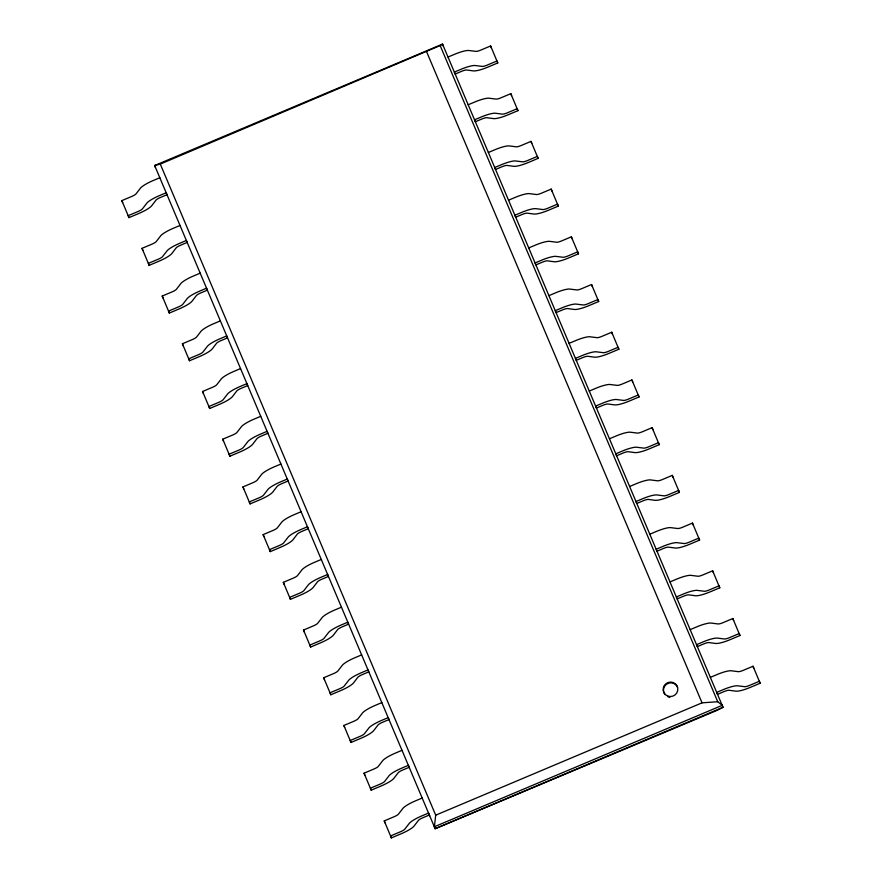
<?xml version="1.0" encoding="UTF-8"?>
<svg xmlns="http://www.w3.org/2000/svg" width="882" height="882" viewBox="0 0 882 882"><rect width="100%" height="100%" fill="white"/><g stroke="black" fill="none" stroke-linecap="round" stroke-linejoin="round"><path stroke-width="1.32" d="M443.293 46.062L442.521 44.1L154.659 165.518L435.157 828.716L723.008 707.298L442.521 44.1L440.151 45.566L717.728 701.73L722.237 705.335L723.008 707.298L717.595 710.142L435.157 828.716L434.385 826.754L435.708 815.177L160.281 164.085L154.659 165.518L155.441 167.492M160.281 164.085L440.151 45.566M159.829 177.734L151.869 181.108A15.964 3.241 -22.9 0 0 140.745 187.8L135.927 193.996A5.479 1.114 -22.9 0 1 132.113 196.289L121.848 200.622L122.62 202.595M448.001 57.065L455.972 53.714A15.964 3.241 -22.9 0 1 468.452 50.45L476.082 51.399A5.479 1.114 -22.9 0 0 480.359 50.274L490.624 45.952L497.757 62.953L488.011 67.065A15.909 3.23 -22.9 0 1 473.402 70.891L466.677 69.998A5.535 1.125 -22.9 0 0 461.595 71.332L455.134 74.055L454.362 72.092L462.333 68.741A15.964 3.241 -22.9 0 1 474.803 65.477L482.432 66.426A5.479 1.114 -22.9 0 0 486.71 65.312L496.985 60.979L497.757 62.953M128.981 217.622L138.728 213.51A15.909 3.23 -22.9 0 0 151.759 205.682L155.96 200.181A5.535 1.125 -22.9 0 1 160.502 197.447L166.963 194.724L166.191 192.761L158.22 196.135A15.964 3.241 -22.9 0 0 147.096 202.827L142.289 209.023A5.479 1.114 -22.9 0 1 138.474 211.316L128.21 215.66L128.981 217.622L121.848 200.622M180.016 225.45L172.045 228.824A15.964 3.241 -22.9 0 0 160.921 235.516L156.114 241.712A5.479 1.114 -22.9 0 1 152.299 244.005L142.035 248.338L142.807 250.312M468.188 104.771L476.159 101.43A15.964 3.241 -22.9 0 1 488.628 98.167L496.268 99.115A5.479 1.114 -22.9 0 0 500.535 97.99L510.81 93.668L517.943 110.658L508.186 114.77A15.909 3.23 -22.9 0 1 493.589 118.607L486.864 117.714A5.535 1.125 -22.9 0 0 481.77 119.048L475.321 121.771L474.538 119.809L482.52 116.457A15.964 3.241 -22.9 0 1 494.989 113.194L502.619 114.142A5.479 1.114 -22.9 0 0 506.896 113.017L517.161 108.695L517.943 110.658M149.168 265.339L158.914 261.226A15.909 3.23 -22.9 0 0 171.946 253.399L176.146 247.897A5.535 1.125 -22.9 0 1 180.689 245.163L187.149 242.44L186.367 240.477L178.407 243.851A15.964 3.241 -22.9 0 0 167.282 250.543L162.464 256.739A5.479 1.114 -22.9 0 1 158.65 259.032L148.385 263.365L149.168 265.339L142.035 248.338M200.192 273.155L192.232 276.529A15.964 3.241 -22.9 0 0 181.108 283.221L176.301 289.428A5.479 1.114 -22.9 0 1 172.475 291.722L162.222 296.054L162.994 298.017M488.374 152.487L496.346 149.146A15.964 3.241 -22.9 0 1 508.815 145.883L516.444 146.831A5.479 1.114 -22.9 0 0 520.722 145.706L530.997 141.385L538.119 158.374L528.373 162.486A15.909 3.23 -22.9 0 1 513.776 166.323L507.051 165.43A5.535 1.125 -22.9 0 0 501.957 166.753L495.497 169.487L494.725 167.514L502.696 164.173A15.964 3.241 -22.9 0 1 515.176 160.91L522.806 161.858A5.479 1.114 -22.9 0 0 527.083 160.733L537.347 156.412L538.119 158.374M169.344 313.044L179.101 308.932A15.909 3.23 -22.9 0 0 192.122 301.115L196.333 295.602A5.535 1.125 -22.9 0 1 200.875 292.879L207.325 290.156L206.553 288.182L198.593 291.567A15.964 3.241 -22.9 0 0 187.469 298.248L182.651 304.455A5.479 1.114 -22.9 0 1 178.837 306.749L168.572 311.081L169.344 313.044L162.222 296.054M220.379 320.872L212.419 324.245A15.964 3.241 -22.9 0 0 201.294 330.937L196.477 337.133A5.479 1.114 -22.9 0 1 192.662 339.427L182.398 343.771L183.18 345.733M508.55 200.203L516.521 196.851A15.964 3.241 -22.9 0 1 529.002 193.588L536.631 194.547A5.479 1.114 -22.9 0 0 540.909 193.423L551.173 189.101L558.306 206.09L548.56 210.203A15.909 3.23 -22.9 0 1 533.963 214.039L527.227 213.146A5.535 1.125 -22.9 0 0 522.144 214.469L515.683 217.192L514.912 215.23L522.883 211.878A15.964 3.241 -22.9 0 1 535.363 208.615L542.992 209.574A5.479 1.114 -22.9 0 0 547.27 208.45L557.534 204.128L558.306 206.09M189.531 360.76L199.277 356.648A15.909 3.23 -22.9 0 0 212.308 348.831L216.52 343.318A5.535 1.125 -22.9 0 1 221.051 340.595L227.512 337.872L226.74 335.899L218.78 339.272A15.964 3.241 -22.9 0 0 207.656 345.965L202.838 352.172A5.479 1.114 -22.9 0 1 199.023 354.454L188.759 358.798L189.531 360.76L182.398 343.771M240.565 368.588L232.605 371.961A15.964 3.241 -22.9 0 0 221.481 378.654L216.663 384.85A5.479 1.114 -22.9 0 1 212.849 387.143L202.584 391.487L203.356 393.449M528.737 247.919L536.708 244.568A15.964 3.241 -22.9 0 1 549.188 241.304L556.818 242.252A5.479 1.114 -22.9 0 0 561.095 241.139L571.36 236.817L578.493 253.807L568.747 257.919A15.909 3.23 -22.9 0 1 554.139 261.745L547.413 260.851A5.535 1.125 -22.9 0 0 542.331 262.186L535.87 264.909L535.098 262.946L543.069 259.595A15.964 3.241 -22.9 0 1 555.539 256.331L563.168 257.279A5.479 1.114 -22.9 0 0 567.446 256.166L577.721 251.844L578.493 253.807M209.718 408.476L219.464 404.364A15.909 3.23 -22.9 0 0 232.495 396.536L236.707 391.035A5.535 1.125 -22.9 0 1 241.238 388.3L247.699 385.577L246.927 383.615L238.956 386.989A15.964 3.241 -22.9 0 0 227.832 393.681L223.025 399.877A5.479 1.114 -22.9 0 1 219.21 402.17L208.946 406.514L209.718 408.476L202.584 391.487M260.752 416.304L252.792 419.678A15.964 3.241 -22.9 0 0 241.668 426.37L236.85 432.566A5.479 1.114 -22.9 0 1 233.035 434.859L222.771 439.192L223.543 441.165M548.924 295.635L556.895 292.284A15.964 3.241 -22.9 0 1 569.364 289.02L577.004 289.969A5.479 1.114 -22.9 0 0 581.282 288.844L591.546 284.522L598.68 301.523L588.922 305.635A15.909 3.23 -22.9 0 1 574.325 309.461L567.6 308.568A5.535 1.125 -22.9 0 0 562.507 309.902L556.057 312.625L555.274 310.662L563.256 307.311A15.964 3.241 -22.9 0 1 575.726 304.047L583.355 304.996A5.479 1.114 -22.9 0 0 587.633 303.871L597.908 299.549L598.68 301.523M229.904 456.192L239.65 452.08A15.909 3.23 -22.9 0 0 252.682 444.252L256.882 438.751A5.535 1.125 -22.9 0 1 261.425 436.017L267.885 433.294L267.103 431.331L259.143 434.705A15.964 3.241 -22.9 0 0 248.018 441.397L243.212 447.593A5.479 1.114 -22.9 0 1 239.386 449.886L229.133 454.219L229.904 456.192L222.771 439.192M280.939 464.02L272.968 467.394A15.964 3.241 -22.9 0 0 261.844 474.086L257.037 480.282A5.479 1.114 -22.9 0 1 253.222 482.575L242.958 486.908L243.73 488.871M569.111 343.341L577.082 340A15.964 3.241 -22.9 0 1 589.551 336.737L597.18 337.685A5.479 1.114 -22.9 0 0 601.458 336.56L611.733 332.238L618.866 349.228L609.109 353.34A15.909 3.23 -22.9 0 1 594.512 357.177L587.787 356.284A5.535 1.125 -22.9 0 0 582.693 357.618L576.233 360.341L575.461 358.368L583.432 355.027A15.964 3.241 -22.9 0 1 595.912 351.764L603.542 352.712A5.479 1.114 -22.9 0 0 607.819 351.587L618.084 347.265L618.866 349.228M250.091 503.909L259.837 499.796A15.909 3.23 -22.9 0 0 272.858 491.969L277.069 486.456A5.535 1.125 -22.9 0 1 281.612 483.733L288.061 481.01L287.289 479.047L279.329 482.421A15.964 3.241 -22.9 0 0 268.205 489.113L263.387 495.309A5.479 1.114 -22.9 0 1 259.573 497.602L249.308 501.935L250.091 503.909L242.958 486.908M301.115 511.725L293.155 515.099A15.964 3.241 -22.9 0 0 282.031 521.791L277.213 527.998A5.479 1.114 -22.9 0 1 273.398 530.28L263.134 534.624L263.916 536.587M589.286 391.057L597.268 387.705A15.964 3.241 -22.9 0 1 609.738 384.453L617.367 385.401A5.479 1.114 -22.9 0 0 621.645 384.276L631.909 379.955L639.042 396.944L629.296 401.056A15.909 3.23 -22.9 0 1 614.699 404.893L607.963 404A5.535 1.125 -22.9 0 0 602.88 405.323L596.419 408.046L595.648 406.084L603.619 402.743A15.964 3.241 -22.9 0 1 616.099 399.48L623.728 400.428A5.479 1.114 -22.9 0 0 628.006 399.303L638.27 394.982L639.042 396.944M270.267 551.614L280.024 547.502A15.909 3.23 -22.9 0 0 293.045 539.685L297.256 534.172A5.535 1.125 -22.9 0 1 301.787 531.449L308.248 528.726L307.476 526.752L299.516 530.126A15.964 3.241 -22.9 0 0 288.392 536.818L283.574 543.025A5.479 1.114 -22.9 0 1 279.759 545.319L269.495 549.651L270.267 551.614L263.134 534.624M321.302 559.442L313.342 562.815A15.964 3.241 -22.9 0 0 302.217 569.507L297.399 575.703A5.479 1.114 -22.9 0 1 293.585 577.997L283.32 582.341L284.092 584.303M609.473 438.773L617.444 435.421A15.964 3.241 -22.9 0 1 629.924 432.158L637.554 433.106A5.479 1.114 -22.9 0 0 641.831 431.993L652.096 427.671L659.229 444.66L649.483 448.773A15.909 3.23 -22.9 0 1 634.886 452.598L628.149 451.705A5.535 1.125 -22.9 0 0 623.067 453.039L616.606 455.762L615.834 453.8L623.806 450.448A15.964 3.241 -22.9 0 1 636.275 447.185L643.915 448.144A5.479 1.114 -22.9 0 0 648.182 447.02L658.457 442.698L659.229 444.66M290.454 599.33L300.2 595.218A15.909 3.23 -22.9 0 0 313.231 587.39L317.443 581.888A5.535 1.125 -22.9 0 1 321.974 579.165L328.435 576.431L327.663 574.469L319.692 577.842A15.964 3.241 -22.9 0 0 308.579 584.534L303.761 590.731A5.479 1.114 -22.9 0 1 299.946 593.024L289.682 597.368L290.454 599.33L283.32 582.341M341.488 607.158L333.528 610.531A15.964 3.241 -22.9 0 0 322.404 617.224L317.586 623.42A5.479 1.114 -22.9 0 1 313.772 625.713L303.507 630.057L304.279 632.019M629.66 486.489L637.631 483.138A15.964 3.241 -22.9 0 1 650.111 479.874L657.74 480.822A5.479 1.114 -22.9 0 0 662.018 479.698L672.282 475.376L679.416 492.377L669.67 496.489A15.909 3.23 -22.9 0 1 655.061 500.315L648.336 499.421A5.535 1.125 -22.9 0 0 643.254 500.755L636.793 503.479L636.021 501.516L643.992 498.165A15.964 3.241 -22.9 0 1 656.462 494.901L664.091 495.849A5.479 1.114 -22.9 0 0 668.369 494.736L678.644 490.414L679.416 492.377M310.64 647.046L320.387 642.934A15.909 3.23 -22.9 0 0 333.418 635.106L337.619 629.605A5.535 1.125 -22.9 0 1 342.161 626.87L348.622 624.147L347.85 622.185L339.879 625.558A15.964 3.241 -22.9 0 0 328.754 632.251L323.948 638.447A5.479 1.114 -22.9 0 1 320.122 640.74L309.869 645.084L310.64 647.046L303.507 630.057M361.675 654.874L353.704 658.248A15.964 3.241 -22.9 0 0 342.58 664.94L337.773 671.136A5.479 1.114 -22.9 0 1 333.958 673.429L323.694 677.762L324.466 679.735M649.847 534.194L657.818 530.854A15.964 3.241 -22.9 0 1 670.287 527.59L677.916 528.538A5.479 1.114 -22.9 0 0 682.194 527.414L692.469 523.092L699.602 540.093L689.845 544.205A15.909 3.23 -22.9 0 1 675.248 548.031L668.523 547.138A5.535 1.125 -22.9 0 0 663.429 548.472L656.98 551.195L656.197 549.232L664.179 545.881A15.964 3.241 -22.9 0 1 676.648 542.617L684.278 543.566A5.479 1.114 -22.9 0 0 688.555 542.441L698.82 538.119L699.602 540.093M330.827 694.762L340.573 690.65A15.909 3.23 -22.9 0 0 353.605 682.822L357.805 677.321A5.535 1.125 -22.9 0 1 362.348 674.587L368.797 671.864L368.026 669.901L360.065 673.275A15.964 3.241 -22.9 0 0 348.941 679.967L344.123 686.163A5.479 1.114 -22.9 0 1 340.309 688.456L330.044 692.789L330.827 694.762L323.694 677.762M381.851 702.579L373.891 705.964A15.964 3.241 -22.9 0 0 362.767 712.645L357.96 718.852A5.479 1.114 -22.9 0 1 354.134 721.145L343.881 725.478L344.653 727.441M670.022 581.911L678.004 578.57A15.964 3.241 -22.9 0 1 690.474 575.307L698.103 576.255A5.479 1.114 -22.9 0 0 702.381 575.13L712.656 570.808L719.778 587.798L710.032 591.91A15.909 3.23 -22.9 0 1 695.435 595.747L688.71 594.854A5.535 1.125 -22.9 0 0 683.616 596.177L677.156 598.911L676.384 596.938L684.355 593.597A15.964 3.241 -22.9 0 1 696.835 590.334L704.464 591.282A5.479 1.114 -22.9 0 0 708.742 590.157L719.006 585.835L719.778 587.798M351.003 742.468L360.76 738.355A15.909 3.23 -22.9 0 0 373.781 730.539L377.992 725.026A5.535 1.125 -22.9 0 1 382.523 722.303L388.984 719.58L388.212 717.617L380.252 720.991A15.964 3.241 -22.9 0 0 369.128 727.683L364.31 733.879A5.479 1.114 -22.9 0 1 360.495 736.172L350.231 740.505L351.003 742.468L343.881 725.478M402.038 750.295L394.078 753.669A15.964 3.241 -22.9 0 0 382.953 760.361L378.135 766.568A5.479 1.114 -22.9 0 1 374.321 768.85L364.057 773.194L364.839 775.157M690.209 629.627L698.18 626.275A15.964 3.241 -22.9 0 1 710.66 623.012L718.29 623.971A5.479 1.114 -22.9 0 0 722.567 622.846L732.832 618.525L739.965 635.514L730.219 639.626A15.909 3.23 -22.9 0 1 715.622 643.463L708.885 642.57A5.535 1.125 -22.9 0 0 703.803 643.893L697.342 646.616L696.571 644.654L704.542 641.302A15.964 3.241 -22.9 0 1 717.022 638.05L724.651 638.998A5.479 1.114 -22.9 0 0 728.929 637.873L739.193 633.552L739.965 635.514M409.171 767.296L402.71 770.019A5.535 1.125 -22.9 0 0 398.179 772.742L393.967 778.255A15.909 3.23 -22.9 0 1 380.936 786.071L371.19 790.184L364.057 773.194M422.224 798.012L414.264 801.385A15.964 3.241 -22.9 0 0 403.14 808.077L398.322 814.273A5.479 1.114 -22.9 0 1 394.508 816.567L384.243 820.91L385.015 822.873M710.396 677.343L718.367 673.991A15.964 3.241 -22.9 0 1 730.847 670.728L738.477 671.676A5.479 1.114 -22.9 0 0 742.754 670.563L753.019 666.241L760.152 683.23L750.406 687.343A15.909 3.23 -22.9 0 1 735.797 691.168L729.072 690.275A5.535 1.125 -22.9 0 0 723.99 691.609L717.529 694.332L716.757 692.37L724.728 689.018A15.964 3.241 -22.9 0 1 737.198 685.755L744.827 686.703A5.479 1.114 -22.9 0 0 749.105 685.59L759.38 681.268L760.152 683.23M429.358 815.001L422.897 817.724A5.535 1.125 -22.9 0 0 418.366 820.458L414.154 825.96A15.909 3.23 -22.9 0 1 401.123 833.788L391.376 837.9L384.243 820.91M435.708 815.177L702.039 702.833L717.728 701.73M434.385 826.754L722.237 705.335M426.612 51.74L702.039 702.833M753.019 666.241L753.79 668.203M732.832 618.525L733.615 620.487M712.656 570.808L713.428 572.771M692.469 523.092L693.241 525.055M672.282 475.376L673.054 477.349M652.096 427.671L652.867 429.633M631.909 379.955L632.692 381.917M611.733 332.238L612.505 334.201M591.546 284.522L592.318 286.496M571.36 236.817L572.131 238.779M551.173 189.101L551.956 191.063M530.997 141.385L531.769 143.347M510.81 93.668L511.582 95.631M490.624 45.952L491.395 47.926M429.677 815.762L428.586 813.039L420.615 816.412A15.964 3.241 -22.9 0 0 409.491 823.104L404.684 829.301A5.479 1.114 -22.9 0 1 400.869 831.594L390.605 835.938L391.376 837.9M409.491 768.046L408.399 765.322L400.439 768.696A15.964 3.241 -22.9 0 0 389.315 775.388L384.497 781.595A5.479 1.114 -22.9 0 1 380.682 783.878L370.418 788.221L371.19 790.184M669.835 697.287A7.376 7.221 -21.5 0 1 667.972 696.813M664.951 694.575A7.376 7.221 -21.5 0 1 667.112 683.87A7.376 7.221 -21.5 0 1 677.585 687.221M667.663 696.03A7.376 7.221 -21.5 0 0 677.773 688.258A7.376 7.221 -21.5 0 0 666.009 683.627A7.376 7.221 -21.5 0 0 667.663 696.03"/></g></svg>
